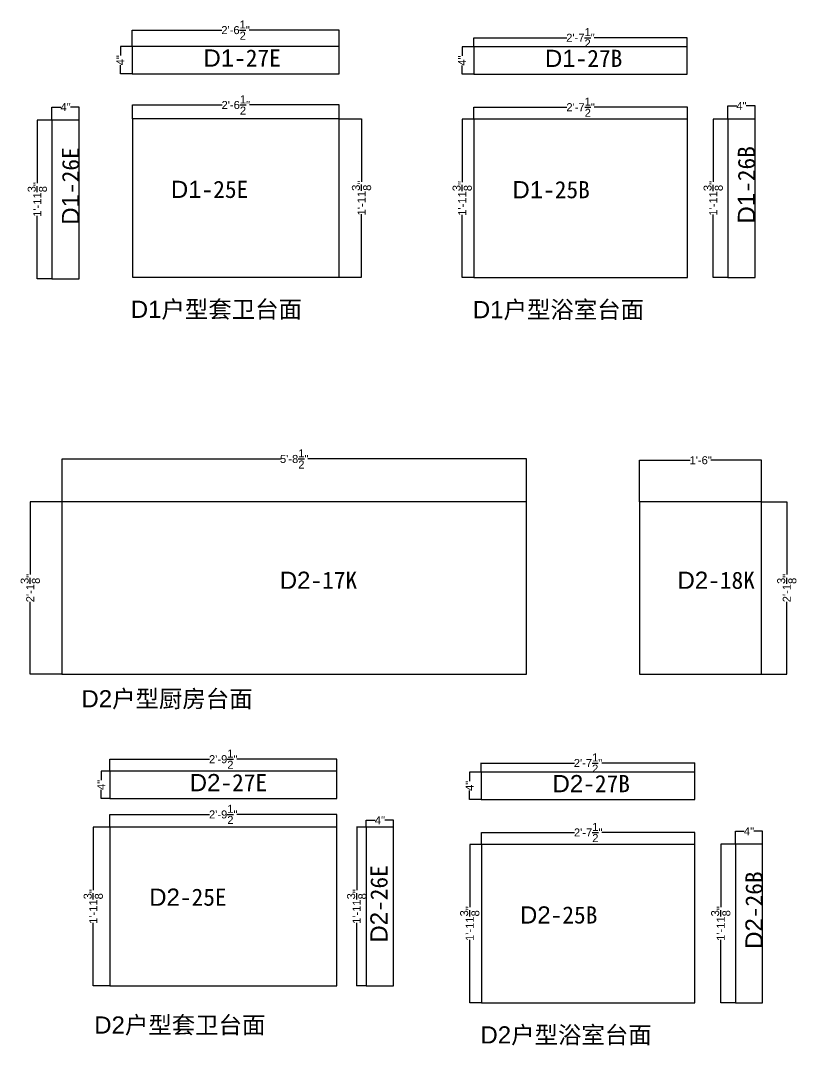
# Model space of a CAD drawing. Header units: inches. Extents: x -997106 to 39633, y -30199 to 1961.
# Drawn here: x 29152 to 32059, y -26129 to -22289 of the extents above; entities that cross this region are included whole.
import ezdxf

# ---------------------------------------------------------------- set-up
doc = ezdxf.new("R2010")
doc.units = ezdxf.units.IN
doc.header["$MEASUREMENT"] = 0
doc.layers.get('Defpoints').update_dxf_attribs({"color": 3})
doc.layers.add('编号', color=10, linetype='Continuous', plot=False)
doc.styles.get("Standard").update_dxf_attribs({"font": 'arial.ttf'})
doc.dimstyles.get("Standard").update_dxf_attribs({"dimtxt": 30, "dimasz": 1, "dimexe": 0.18, "dimexo": 0.0625, "dimgap": 0.09, "dimtad": 0, "dimtoh": 1, "dimdec": 4, "dimlfac": 0.03937, "dimzin": 0, "dimdsep": 46, "dimlunit": 4, "dimtxsty": 'Standard', "dimblk": 'ARCHTICK', "dimcen": 1, "dimadec": 0, "dimazin": 0, "dimtfac": 1, "dimtdec": 4, "dimtix": 1, "dimtofl": 0, "dimtmove": 2, "dimatfit": 3, "dimldrblk": 'ARCHTICK', "dimfxl": 1, "dimtolj": 1, "dimtzin": 0, "dimarcsym": 0})

# ---------------------------------------------------------------- blocks, each defined once
blk = doc.blocks.new('_ArchTick')
at = {"color": 0, "linetype": 'ByBlock', "const_width": 0.15}
blk.add_lwpolyline([(-0.5, -0.5), (0.5, 0.5)], dxfattribs=at)
blk = doc.blocks.new('*D464')
at = {"color": 0, "lineweight": -2, "transparency": 16777216}
for p, q in [((29307.5, -24092.4), (29307.5, -23931.2)), ((29307.5, -23931.4), (30126.6, -23931.4)), ((31047.5, -23931.4), (30228.4, -23931.4)), ((31047.5, -24092.4), (31047.5, -23931.2))]:
    blk.add_line(p, q, dxfattribs=at)
at = {"layer": 'Defpoints', "color": 0, "transparency": 16777216}
for p in [(31047.5, -23931.4), (29307.5, -24092.5), (31047.5, -24092.5)]:
    blk.add_point(p, dxfattribs=at)
at = {"color": 0, "lineweight": -2, "transparency": 16777216, "rotation": 180}
blk.add_blockref('_ArchTick', (29307.5, -23931.4), dxfattribs=at)
at = {"color": 0, "lineweight": -2, "transparency": 16777216}
blk.add_blockref('_ArchTick', (31047.5, -23931.4), dxfattribs=at)
at = {"color": 0, "transparency": 16777216, "insert": (30177.5, -23931.4), "char_height": 30, "attachment_point": 5}
blk.add_mtext('\\A1;5\'-8{\\H1x;\\S1/2;}"', dxfattribs=at)
blk = doc.blocks.new('*D465')
at = {"color": 0, "lineweight": -2, "transparency": 16777216}
for p, q in [((29307.4, -24092.5), (29188.3, -24092.5)), ((29188.5, -24092.5), (29188.5, -24363.9)), ((29188.5, -24737.5), (29188.5, -24466.1)), ((29307.4, -24737.5), (29188.3, -24737.5))]:
    blk.add_line(p, q, dxfattribs=at)
at = {"layer": 'Defpoints', "color": 0, "transparency": 16777216}
for p in [(29307.5, -24092.5), (29188.5, -24737.5), (29307.5, -24737.5)]:
    blk.add_point(p, dxfattribs=at)
at = {"color": 0, "lineweight": -2, "transparency": 16777216}
for p, rotation in [((29188.5, -24092.5), 90), ((29188.5, -24737.5), 270)]:
    blk.add_blockref('_ArchTick', p, dxfattribs=dict(at, rotation=rotation))
at = {"color": 0, "transparency": 16777216, "insert": (29188.5, -24415), "char_height": 30, "attachment_point": 5, "rotation": 90}
blk.add_mtext('\\A1;2\'-1{\\H1x;\\S3/8;}"', dxfattribs=at)
blk = doc.blocks.new('*D466')
at = {"color": 0, "lineweight": -2, "transparency": 16777216}
for p, q in [((31471.6, -24092.4), (31471.6, -23936.2)), ((31471.6, -23936.4), (31661.5, -23936.4)), ((31928.6, -23936.4), (31738.6, -23936.4)), ((31928.6, -24092.4), (31928.6, -23936.2))]:
    blk.add_line(p, q, dxfattribs=at)
at = {"layer": 'Defpoints', "color": 0, "transparency": 16777216}
for p in [(31928.6, -23936.4), (31471.6, -24092.5), (31928.6, -24092.5)]:
    blk.add_point(p, dxfattribs=at)
at = {"color": 0, "lineweight": -2, "transparency": 16777216, "rotation": 180}
blk.add_blockref('_ArchTick', (31471.6, -23936.4), dxfattribs=at)
at = {"color": 0, "lineweight": -2, "transparency": 16777216}
blk.add_blockref('_ArchTick', (31928.6, -23936.4), dxfattribs=at)
at = {"color": 0, "transparency": 16777216, "insert": (31700.1, -23936.4), "char_height": 30, "attachment_point": 5}
blk.add_mtext('\\A1;1\'-6"', dxfattribs=at)
blk = doc.blocks.new('*D467')
at = {"color": 0, "lineweight": -2, "transparency": 16777216}
for p, q in [((31928.6, -24092.5), (32023, -24092.5)), ((32022.8, -24092.5), (32022.8, -24363.9)), ((32022.8, -24737.5), (32022.8, -24466.1)), ((31928.6, -24737.5), (32023, -24737.5))]:
    blk.add_line(p, q, dxfattribs=at)
at = {"layer": 'Defpoints', "color": 0, "transparency": 16777216}
for p in [(31928.6, -24092.5), (31928.6, -24737.5), (32022.8, -24737.5)]:
    blk.add_point(p, dxfattribs=at)
at = {"color": 0, "lineweight": -2, "transparency": 16777216}
for p, rotation in [((32022.8, -24092.5), 90), ((32022.8, -24737.5), 270)]:
    blk.add_blockref('_ArchTick', p, dxfattribs=dict(at, rotation=rotation))
at = {"color": 0, "transparency": 16777216, "insert": (32022.8, -24415), "char_height": 30, "attachment_point": 5, "rotation": 90}
blk.add_mtext('\\A1;2\'-1{\\H1x;\\S3/8;}"', dxfattribs=at)
blk = doc.blocks.new('*D580')
at = {"color": 0, "lineweight": -2, "transparency": 16777216}
for p, q in [((29486, -25311.4), (29424.4, -25311.4)), ((29424.6, -25311.4), (29424.6, -25547.3)), ((29424.6, -25905.4), (29424.6, -25669.5)), ((29486, -25905.4), (29424.4, -25905.4))]:
    blk.add_line(p, q, dxfattribs=at)
at = {"layer": 'Defpoints', "color": 0, "transparency": 16777216}
for p in [(29486.1, -25311.4), (29424.6, -25905.4), (29486.1, -25905.4)]:
    blk.add_point(p, dxfattribs=at)
at = {"color": 0, "lineweight": -2, "transparency": 16777216}
for p, rotation in [((29424.6, -25311.4), 90), ((29424.6, -25905.4), 270)]:
    blk.add_blockref('_ArchTick', p, dxfattribs=dict(at, rotation=rotation))
at = {"color": 0, "transparency": 16777216, "insert": (29424.6, -25608.4), "char_height": 30, "attachment_point": 5, "rotation": 90}
blk.add_mtext('\\A1;1\'-11{\\H1x;\\S3/8;}"', dxfattribs=at)
blk = doc.blocks.new('*D581')
at = {"color": 0, "lineweight": -2, "transparency": 16777216}
for p, q in [((29486.1, -25311.4), (29486.1, -25263)), ((29486.1, -25263.2), (29860.4, -25263.2)), ((30337.1, -25263.2), (29962.7, -25263.2)), ((30337.1, -25311.4), (30337.1, -25263))]:
    blk.add_line(p, q, dxfattribs=at)
at = {"layer": 'Defpoints', "color": 0, "transparency": 16777216}
for p in [(30337.1, -25263.2), (29486.1, -25311.4), (30337.1, -25311.4)]:
    blk.add_point(p, dxfattribs=at)
at = {"color": 0, "lineweight": -2, "transparency": 16777216, "rotation": 180}
blk.add_blockref('_ArchTick', (29486.1, -25263.2), dxfattribs=at)
at = {"color": 0, "lineweight": -2, "transparency": 16777216}
blk.add_blockref('_ArchTick', (30337.1, -25263.2), dxfattribs=at)
at = {"color": 0, "transparency": 16777216, "insert": (29911.6, -25263.2), "char_height": 30, "attachment_point": 5}
blk.add_mtext('\\A1;2\'-9{\\H1x;\\S1/2;}"', dxfattribs=at)
blk = doc.blocks.new('*D582')
at = {"color": 0, "lineweight": -2, "transparency": 16777216}
for p, q in [((30447.6, -25311.4), (30447.6, -25284.8)), ((30447.6, -25284.9), (30480.6, -25284.9)), ((30549.6, -25284.9), (30516.5, -25284.9)), ((30549.6, -25311.4), (30549.6, -25284.8))]:
    blk.add_line(p, q, dxfattribs=at)
at = {"layer": 'Defpoints', "color": 0, "transparency": 16777216}
for p in [(30549.6, -25284.9), (30447.6, -25311.5), (30549.6, -25311.5)]:
    blk.add_point(p, dxfattribs=at)
at = {"color": 0, "lineweight": -2, "transparency": 16777216, "rotation": 180}
blk.add_blockref('_ArchTick', (30447.6, -25284.9), dxfattribs=at)
at = {"color": 0, "lineweight": -2, "transparency": 16777216}
blk.add_blockref('_ArchTick', (30549.6, -25284.9), dxfattribs=at)
at = {"color": 0, "transparency": 16777216, "insert": (30498.6, -25284.9), "char_height": 30, "attachment_point": 5}
blk.add_mtext('\\A1;4"', dxfattribs=at)
blk = doc.blocks.new('*D583')
at = {"color": 0, "lineweight": -2, "transparency": 16777216}
for p, q in [((30447.5, -25311.5), (30411.3, -25311.5)), ((30411.5, -25311.5), (30411.5, -25547.4)), ((30411.5, -25905.5), (30411.5, -25669.6)), ((30447.5, -25905.5), (30411.3, -25905.5))]:
    blk.add_line(p, q, dxfattribs=at)
at = {"layer": 'Defpoints', "color": 0, "transparency": 16777216}
for p in [(30447.6, -25311.5), (30411.5, -25905.5), (30447.6, -25905.5)]:
    blk.add_point(p, dxfattribs=at)
at = {"color": 0, "lineweight": -2, "transparency": 16777216}
for p, rotation in [((30411.5, -25311.5), 90), ((30411.5, -25905.5), 270)]:
    blk.add_blockref('_ArchTick', p, dxfattribs=dict(at, rotation=rotation))
at = {"color": 0, "transparency": 16777216, "insert": (30411.5, -25608.5), "char_height": 30, "attachment_point": 5, "rotation": 90}
blk.add_mtext('\\A1;1\'-11{\\H1x;\\S3/8;}"', dxfattribs=at)
blk = doc.blocks.new('*D584')
at = {"color": 0, "lineweight": -2, "transparency": 16777216}
for p, q in [((29486, -25101.6), (29454.3, -25101.6)), ((29454.4, -25101.6), (29454.4, -25134.6)), ((29454.4, -25203.6), (29454.4, -25170.5)), ((29486, -25203.6), (29454.3, -25203.6))]:
    blk.add_line(p, q, dxfattribs=at)
at = {"layer": 'Defpoints', "color": 0, "transparency": 16777216}
for p in [(29486.1, -25101.6), (29454.4, -25203.6), (29486.1, -25203.6)]:
    blk.add_point(p, dxfattribs=at)
at = {"color": 0, "lineweight": -2, "transparency": 16777216}
for p, rotation in [((29454.4, -25101.6), 90), ((29454.4, -25203.6), 270)]:
    blk.add_blockref('_ArchTick', p, dxfattribs=dict(at, rotation=rotation))
at = {"color": 0, "transparency": 16777216, "insert": (29454.4, -25152.6), "char_height": 30, "attachment_point": 5, "rotation": 90}
blk.add_mtext('\\A1;4"', dxfattribs=at)
blk = doc.blocks.new('*D585')
at = {"color": 0, "lineweight": -2, "transparency": 16777216}
for p, q in [((29486.1, -25101.5), (29486.1, -25056)), ((29486.1, -25056.2), (29860.4, -25056.2)), ((30337.1, -25056.2), (29962.7, -25056.2)), ((30337.1, -25101.5), (30337.1, -25056))]:
    blk.add_line(p, q, dxfattribs=at)
at = {"layer": 'Defpoints', "color": 0, "transparency": 16777216}
for p in [(30337.1, -25056.2), (29486.1, -25101.6), (30337.1, -25101.6)]:
    blk.add_point(p, dxfattribs=at)
at = {"color": 0, "lineweight": -2, "transparency": 16777216, "rotation": 180}
blk.add_blockref('_ArchTick', (29486.1, -25056.2), dxfattribs=at)
at = {"color": 0, "lineweight": -2, "transparency": 16777216}
blk.add_blockref('_ArchTick', (30337.1, -25056.2), dxfattribs=at)
at = {"color": 0, "transparency": 16777216, "insert": (29911.6, -25056.2), "char_height": 30, "attachment_point": 5}
blk.add_mtext('\\A1;2\'-9{\\H1x;\\S1/2;}"', dxfattribs=at)
blk = doc.blocks.new('*D646')
at = {"color": 0, "lineweight": -2, "transparency": 16777216}
for p, q in [((29571.1, -22656.7), (29571.1, -22605.1)), ((29571.1, -22605.3), (29907.4, -22605.3)), ((30346.1, -22605.3), (30009.7, -22605.3)), ((30346.1, -22656.7), (30346.1, -22605.1))]:
    blk.add_line(p, q, dxfattribs=at)
at = {"layer": 'Defpoints', "color": 0, "transparency": 16777216}
for p in [(30346.1, -22605.3), (29571.1, -22656.8), (30346.1, -22656.8)]:
    blk.add_point(p, dxfattribs=at)
at = {"color": 0, "lineweight": -2, "transparency": 16777216, "rotation": 180}
blk.add_blockref('_ArchTick', (29571.1, -22605.3), dxfattribs=at)
at = {"color": 0, "lineweight": -2, "transparency": 16777216}
blk.add_blockref('_ArchTick', (30346.1, -22605.3), dxfattribs=at)
at = {"color": 0, "transparency": 16777216, "insert": (29958.6, -22605.3), "char_height": 30, "attachment_point": 5}
blk.add_mtext('\\A1;2\'-6{\\H1x;\\S1/2;}"', dxfattribs=at)
blk = doc.blocks.new('*D647')
at = {"color": 0, "lineweight": -2, "transparency": 16777216}
for p, q in [((30346.1, -22656.8), (30429.8, -22656.8)), ((30429.6, -22656.8), (30429.6, -22892.7)), ((30429.6, -23250.8), (30429.6, -23014.9)), ((30346.1, -23250.8), (30429.8, -23250.8))]:
    blk.add_line(p, q, dxfattribs=at)
at = {"layer": 'Defpoints', "color": 0, "transparency": 16777216}
for p in [(30346.1, -22656.8), (30346.1, -23250.8), (30429.6, -23250.8)]:
    blk.add_point(p, dxfattribs=at)
at = {"color": 0, "lineweight": -2, "transparency": 16777216}
for p, rotation in [((30429.6, -22656.8), 90), ((30429.6, -23250.8), 270)]:
    blk.add_blockref('_ArchTick', p, dxfattribs=dict(at, rotation=rotation))
at = {"color": 0, "transparency": 16777216, "insert": (30429.6, -22953.8), "char_height": 30, "attachment_point": 5, "rotation": 90}
blk.add_mtext('\\A1;1\'-11{\\H1x;\\S3/8;}"', dxfattribs=at)
blk = doc.blocks.new('*D648')
at = {"color": 0, "lineweight": -2, "transparency": 16777216}
for p, q in [((29269.8, -22662.2), (29214.8, -22662.2)), ((29215, -22662.2), (29215, -22898.1)), ((29215, -23256.2), (29215, -23020.3)), ((29269.8, -23256.2), (29214.8, -23256.2))]:
    blk.add_line(p, q, dxfattribs=at)
at = {"layer": 'Defpoints', "color": 0, "transparency": 16777216}
for p in [(29269.9, -22662.2), (29215, -23256.2), (29269.9, -23256.2)]:
    blk.add_point(p, dxfattribs=at)
at = {"color": 0, "lineweight": -2, "transparency": 16777216}
for p, rotation in [((29215, -22662.2), 90), ((29215, -23256.2), 270)]:
    blk.add_blockref('_ArchTick', p, dxfattribs=dict(at, rotation=rotation))
at = {"color": 0, "transparency": 16777216, "insert": (29215, -22959.2), "char_height": 30, "attachment_point": 5, "rotation": 90}
blk.add_mtext('\\A1;1\'-11{\\H1x;\\S3/8;}"', dxfattribs=at)
blk = doc.blocks.new('*D649')
at = {"color": 0, "lineweight": -2, "transparency": 16777216}
for p, q in [((29269.9, -22662.1), (29269.9, -22612.9)), ((29269.9, -22613.1), (29303, -22613.1)), ((29371.9, -22613.1), (29338.8, -22613.1)), ((29371.9, -22662.1), (29371.9, -22612.9))]:
    blk.add_line(p, q, dxfattribs=at)
at = {"layer": 'Defpoints', "color": 0, "transparency": 16777216}
for p in [(29371.9, -22613.1), (29269.9, -22662.2), (29371.9, -22662.2)]:
    blk.add_point(p, dxfattribs=at)
at = {"color": 0, "lineweight": -2, "transparency": 16777216, "rotation": 180}
blk.add_blockref('_ArchTick', (29269.9, -22613.1), dxfattribs=at)
at = {"color": 0, "lineweight": -2, "transparency": 16777216}
blk.add_blockref('_ArchTick', (29371.9, -22613.1), dxfattribs=at)
at = {"color": 0, "transparency": 16777216, "insert": (29320.9, -22613.1), "char_height": 30, "attachment_point": 5}
blk.add_mtext('\\A1;4"', dxfattribs=at)
blk = doc.blocks.new('*D650')
at = {"color": 0, "lineweight": -2, "transparency": 16777216}
for p, q in [((29570.3, -22386.7), (29526.3, -22386.7)), ((29526.4, -22386.7), (29526.4, -22419.7)), ((29526.4, -22488.7), (29526.4, -22455.6)), ((29570.3, -22488.7), (29526.3, -22488.7))]:
    blk.add_line(p, q, dxfattribs=at)
at = {"layer": 'Defpoints', "color": 0, "transparency": 16777216}
for p in [(29570.3, -22386.7), (29526.4, -22488.7), (29570.3, -22488.7)]:
    blk.add_point(p, dxfattribs=at)
at = {"color": 0, "lineweight": -2, "transparency": 16777216}
for p, rotation in [((29526.4, -22386.7), 90), ((29526.4, -22488.7), 270)]:
    blk.add_blockref('_ArchTick', p, dxfattribs=dict(at, rotation=rotation))
at = {"color": 0, "transparency": 16777216, "insert": (29526.4, -22437.7), "char_height": 30, "attachment_point": 5, "rotation": 90}
blk.add_mtext('\\A1;4"', dxfattribs=at)
blk = doc.blocks.new('*D651')
at = {"color": 0, "lineweight": -2, "transparency": 16777216}
for p, q in [((29570.3, -22386.6), (29570.3, -22324.6)), ((29570.3, -22324.7), (29906.7, -22324.7)), ((30345.3, -22324.7), (30009, -22324.7)), ((30345.3, -22386.6), (30345.3, -22324.6))]:
    blk.add_line(p, q, dxfattribs=at)
at = {"layer": 'Defpoints', "color": 0, "transparency": 16777216}
for p in [(30345.3, -22324.7), (29570.3, -22386.7), (30345.3, -22386.7)]:
    blk.add_point(p, dxfattribs=at)
at = {"color": 0, "lineweight": -2, "transparency": 16777216, "rotation": 180}
blk.add_blockref('_ArchTick', (29570.3, -22324.7), dxfattribs=at)
at = {"color": 0, "lineweight": -2, "transparency": 16777216}
blk.add_blockref('_ArchTick', (30345.3, -22324.7), dxfattribs=at)
at = {"color": 0, "transparency": 16777216, "insert": (29957.8, -22324.7), "char_height": 30, "attachment_point": 5}
blk.add_mtext('\\A1;2\'-6{\\H1x;\\S1/2;}"', dxfattribs=at)
blk = doc.blocks.new('*D1358')
at = {"color": 0, "lineweight": -2, "transparency": 16777216}
for p, q in [((31802, -22657.8), (31746.9, -22657.8)), ((31747.1, -22657.8), (31747.1, -22893.7)), ((31747.1, -23251.8), (31747.1, -23015.9)), ((31802, -23251.8), (31746.9, -23251.8))]:
    blk.add_line(p, q, dxfattribs=at)
at = {"layer": 'Defpoints', "color": 0, "transparency": 16777216}
for p in [(31802, -22657.8), (31747.1, -23251.8), (31802, -23251.8)]:
    blk.add_point(p, dxfattribs=at)
at = {"color": 0, "lineweight": -2, "transparency": 16777216}
for p, rotation in [((31747.1, -22657.8), 90), ((31747.1, -23251.8), 270)]:
    blk.add_blockref('_ArchTick', p, dxfattribs=dict(at, rotation=rotation))
at = {"color": 0, "transparency": 16777216, "insert": (31747.1, -22954.8), "char_height": 30, "attachment_point": 5, "rotation": 90}
blk.add_mtext('\\A1;1\'-11{\\H1x;\\S3/8;}"', dxfattribs=at)
blk = doc.blocks.new('*D1359')
at = {"color": 0, "lineweight": -2, "transparency": 16777216}
for p, q in [((31802, -22657.8), (31802, -22608.5)), ((31802, -22608.7), (31835.1, -22608.7)), ((31904, -22608.7), (31871, -22608.7)), ((31904, -22657.8), (31904, -22608.5))]:
    blk.add_line(p, q, dxfattribs=at)
at = {"layer": 'Defpoints', "color": 0, "transparency": 16777216}
for p in [(31904, -22608.7), (31802, -22657.8), (31904, -22657.8)]:
    blk.add_point(p, dxfattribs=at)
at = {"color": 0, "lineweight": -2, "transparency": 16777216, "rotation": 180}
blk.add_blockref('_ArchTick', (31802, -22608.7), dxfattribs=at)
at = {"color": 0, "lineweight": -2, "transparency": 16777216}
blk.add_blockref('_ArchTick', (31904, -22608.7), dxfattribs=at)
at = {"color": 0, "transparency": 16777216, "insert": (31853, -22608.7), "char_height": 30, "attachment_point": 5}
blk.add_mtext('\\A1;4"', dxfattribs=at)
blk = doc.blocks.new('*D1360')
at = {"color": 0, "lineweight": -2, "transparency": 16777216}
for p, q in [((30850.5, -22658), (30850.5, -22613.3)), ((30850.5, -22613.5), (31199.4, -22613.5)), ((31650.5, -22613.5), (31301.7, -22613.5)), ((31650.5, -22658), (31650.5, -22613.3))]:
    blk.add_line(p, q, dxfattribs=at)
at = {"layer": 'Defpoints', "color": 0, "transparency": 16777216}
for p in [(31650.5, -22613.5), (30850.5, -22658.1), (31650.5, -22658.1)]:
    blk.add_point(p, dxfattribs=at)
at = {"color": 0, "lineweight": -2, "transparency": 16777216, "rotation": 180}
blk.add_blockref('_ArchTick', (30850.5, -22613.5), dxfattribs=at)
at = {"color": 0, "lineweight": -2, "transparency": 16777216}
blk.add_blockref('_ArchTick', (31650.5, -22613.5), dxfattribs=at)
at = {"color": 0, "transparency": 16777216, "insert": (31250.5, -22613.5), "char_height": 30, "attachment_point": 5}
blk.add_mtext('\\A1;2\'-7{\\H1x;\\S1/2;}"', dxfattribs=at)
blk = doc.blocks.new('*D1361')
at = {"color": 0, "lineweight": -2, "transparency": 16777216}
for p, q in [((30850.5, -22658.1), (30806.5, -22658.1)), ((30806.7, -22658.1), (30806.7, -22894)), ((30806.7, -23252.1), (30806.7, -23016.2)), ((30850.5, -23252.1), (30806.5, -23252.1))]:
    blk.add_line(p, q, dxfattribs=at)
at = {"layer": 'Defpoints', "color": 0, "transparency": 16777216}
for p in [(30850.5, -22658.1), (30806.7, -23252.1), (30850.5, -23252.1)]:
    blk.add_point(p, dxfattribs=at)
at = {"color": 0, "lineweight": -2, "transparency": 16777216}
for p, rotation in [((30806.7, -22658.1), 90), ((30806.7, -23252.1), 270)]:
    blk.add_blockref('_ArchTick', p, dxfattribs=dict(at, rotation=rotation))
at = {"color": 0, "transparency": 16777216, "insert": (30806.7, -22955.1), "char_height": 30, "attachment_point": 5, "rotation": 90}
blk.add_mtext('\\A1;1\'-11{\\H1x;\\S3/8;}"', dxfattribs=at)
blk = doc.blocks.new('*D1362')
at = {"color": 0, "lineweight": -2, "transparency": 16777216}
for p, q in [((30849.7, -22387.9), (30806.1, -22387.9)), ((30806.2, -22387.9), (30806.2, -22421)), ((30806.2, -22489.9), (30806.2, -22456.9)), ((30849.7, -22489.9), (30806.1, -22489.9))]:
    blk.add_line(p, q, dxfattribs=at)
at = {"layer": 'Defpoints', "color": 0, "transparency": 16777216}
for p in [(30849.8, -22387.9), (30806.2, -22489.9), (30849.8, -22489.9)]:
    blk.add_point(p, dxfattribs=at)
at = {"color": 0, "lineweight": -2, "transparency": 16777216}
for p, rotation in [((30806.2, -22387.9), 90), ((30806.2, -22489.9), 270)]:
    blk.add_blockref('_ArchTick', p, dxfattribs=dict(at, rotation=rotation))
at = {"color": 0, "transparency": 16777216, "insert": (30806.2, -22438.9), "char_height": 30, "attachment_point": 5, "rotation": 90}
blk.add_mtext('\\A1;4"', dxfattribs=at)
blk = doc.blocks.new('*D1363')
at = {"color": 0, "lineweight": -2, "transparency": 16777216}
for p, q in [((30849.8, -22387.9), (30849.8, -22353.1)), ((30849.8, -22353.3), (31198.6, -22353.3)), ((31649.8, -22353.3), (31300.9, -22353.3)), ((31649.8, -22387.9), (31649.8, -22353.1))]:
    blk.add_line(p, q, dxfattribs=at)
at = {"layer": 'Defpoints', "color": 0, "transparency": 16777216}
for p in [(30849.8, -22387.9), (31649.8, -22353.3), (31649.8, -22387.9)]:
    blk.add_point(p, dxfattribs=at)
at = {"color": 0, "lineweight": -2, "transparency": 16777216, "rotation": 180}
blk.add_blockref('_ArchTick', (30849.8, -22353.3), dxfattribs=at)
at = {"color": 0, "lineweight": -2, "transparency": 16777216}
blk.add_blockref('_ArchTick', (31649.8, -22353.3), dxfattribs=at)
at = {"color": 0, "transparency": 16777216, "insert": (31249.8, -22353.3), "char_height": 30, "attachment_point": 5}
blk.add_mtext('\\A1;2\'-7{\\H1x;\\S1/2;}"', dxfattribs=at)
blk = doc.blocks.new('*D1418')
at = {"color": 0, "lineweight": -2, "transparency": 16777216}
for p, q in [((31830.4, -25375.1), (31775.3, -25375.1)), ((31775.5, -25375.1), (31775.5, -25611)), ((31775.5, -25969.1), (31775.5, -25733.2)), ((31830.4, -25969.1), (31775.3, -25969.1))]:
    blk.add_line(p, q, dxfattribs=at)
at = {"layer": 'Defpoints', "color": 0, "transparency": 16777216}
for p in [(31830.4, -25375.1), (31775.5, -25969.1), (31830.4, -25969.1)]:
    blk.add_point(p, dxfattribs=at)
at = {"color": 0, "lineweight": -2, "transparency": 16777216}
for p, rotation in [((31775.5, -25375.1), 90), ((31775.5, -25969.1), 270)]:
    blk.add_blockref('_ArchTick', p, dxfattribs=dict(at, rotation=rotation))
at = {"color": 0, "transparency": 16777216, "insert": (31775.5, -25672.1), "char_height": 30, "attachment_point": 5, "rotation": 90}
blk.add_mtext('\\A1;1\'-11{\\H1x;\\S3/8;}"', dxfattribs=at)
blk = doc.blocks.new('*D1419')
at = {"color": 0, "lineweight": -2, "transparency": 16777216}
for p, q in [((31830.4, -25375), (31830.4, -25325.8)), ((31830.4, -25326), (31863.5, -25326)), ((31932.4, -25326), (31899.4, -25326)), ((31932.4, -25375), (31932.4, -25325.8))]:
    blk.add_line(p, q, dxfattribs=at)
at = {"layer": 'Defpoints', "color": 0, "transparency": 16777216}
for p in [(31932.4, -25326), (31830.4, -25375.1), (31932.4, -25375.1)]:
    blk.add_point(p, dxfattribs=at)
at = {"color": 0, "lineweight": -2, "transparency": 16777216, "rotation": 180}
blk.add_blockref('_ArchTick', (31830.4, -25326), dxfattribs=at)
at = {"color": 0, "lineweight": -2, "transparency": 16777216}
blk.add_blockref('_ArchTick', (31932.4, -25326), dxfattribs=at)
at = {"color": 0, "transparency": 16777216, "insert": (31881.4, -25326), "char_height": 30, "attachment_point": 5}
blk.add_mtext('\\A1;4"', dxfattribs=at)
blk = doc.blocks.new('*D1420')
at = {"color": 0, "lineweight": -2, "transparency": 16777216}
for p, q in [((30878.9, -25375.3), (30878.9, -25330.6)), ((30878.9, -25330.8), (31227.8, -25330.8)), ((31678.9, -25330.8), (31330.1, -25330.8)), ((31678.9, -25375.3), (31678.9, -25330.6))]:
    blk.add_line(p, q, dxfattribs=at)
at = {"layer": 'Defpoints', "color": 0, "transparency": 16777216}
for p in [(31678.9, -25330.8), (30878.9, -25375.3), (31678.9, -25375.3)]:
    blk.add_point(p, dxfattribs=at)
at = {"color": 0, "lineweight": -2, "transparency": 16777216, "rotation": 180}
blk.add_blockref('_ArchTick', (30878.9, -25330.8), dxfattribs=at)
at = {"color": 0, "lineweight": -2, "transparency": 16777216}
blk.add_blockref('_ArchTick', (31678.9, -25330.8), dxfattribs=at)
at = {"color": 0, "transparency": 16777216, "insert": (31278.9, -25330.8), "char_height": 30, "attachment_point": 5}
blk.add_mtext('\\A1;2\'-7{\\H1x;\\S1/2;}"', dxfattribs=at)
blk = doc.blocks.new('*D1421')
at = {"color": 0, "lineweight": -2, "transparency": 16777216}
for p, q in [((30878.9, -25375.3), (30834.9, -25375.3)), ((30835.1, -25375.3), (30835.1, -25611.2)), ((30835.1, -25969.3), (30835.1, -25733.4)), ((30878.9, -25969.3), (30834.9, -25969.3))]:
    blk.add_line(p, q, dxfattribs=at)
at = {"layer": 'Defpoints', "color": 0, "transparency": 16777216}
for p in [(30878.9, -25375.3), (30835.1, -25969.3), (30878.9, -25969.3)]:
    blk.add_point(p, dxfattribs=at)
at = {"color": 0, "lineweight": -2, "transparency": 16777216}
for p, rotation in [((30835.1, -25375.3), 90), ((30835.1, -25969.3), 270)]:
    blk.add_blockref('_ArchTick', p, dxfattribs=dict(at, rotation=rotation))
at = {"color": 0, "transparency": 16777216, "insert": (30835.1, -25672.3), "char_height": 30, "attachment_point": 5, "rotation": 90}
blk.add_mtext('\\A1;1\'-11{\\H1x;\\S3/8;}"', dxfattribs=at)
blk = doc.blocks.new('*D1422')
at = {"color": 0, "lineweight": -2, "transparency": 16777216}
for p, q in [((30878.1, -25105.2), (30834.5, -25105.2)), ((30834.7, -25105.2), (30834.7, -25138.3)), ((30834.7, -25207.2), (30834.7, -25174.1)), ((30878.1, -25207.2), (30834.5, -25207.2))]:
    blk.add_line(p, q, dxfattribs=at)
at = {"layer": 'Defpoints', "color": 0, "transparency": 16777216}
for p in [(30878.2, -25105.2), (30834.7, -25207.2), (30878.2, -25207.2)]:
    blk.add_point(p, dxfattribs=at)
at = {"color": 0, "lineweight": -2, "transparency": 16777216}
for p, rotation in [((30834.7, -25105.2), 90), ((30834.7, -25207.2), 270)]:
    blk.add_blockref('_ArchTick', p, dxfattribs=dict(at, rotation=rotation))
at = {"color": 0, "transparency": 16777216, "insert": (30834.7, -25156.2), "char_height": 30, "attachment_point": 5, "rotation": 90}
blk.add_mtext('\\A1;4"', dxfattribs=at)
blk = doc.blocks.new('*D1423')
at = {"color": 0, "lineweight": -2, "transparency": 16777216}
for p, q in [((30878.2, -25105.1), (30878.2, -25070.4)), ((30878.2, -25070.6), (31227, -25070.6)), ((31678.2, -25070.6), (31329.4, -25070.6)), ((31678.2, -25105.1), (31678.2, -25070.4))]:
    blk.add_line(p, q, dxfattribs=at)
at = {"layer": 'Defpoints', "color": 0, "transparency": 16777216}
for p in [(31678.2, -25070.6), (30878.2, -25105.2), (31678.2, -25105.2)]:
    blk.add_point(p, dxfattribs=at)
at = {"color": 0, "lineweight": -2, "transparency": 16777216, "rotation": 180}
blk.add_blockref('_ArchTick', (30878.2, -25070.6), dxfattribs=at)
at = {"color": 0, "lineweight": -2, "transparency": 16777216}
blk.add_blockref('_ArchTick', (31678.2, -25070.6), dxfattribs=at)
at = {"color": 0, "transparency": 16777216, "insert": (31278.2, -25070.6), "char_height": 30, "attachment_point": 5}
blk.add_mtext('\\A1;2\'-7{\\H1x;\\S1/2;}"', dxfattribs=at)

msp = doc.modelspace()

# ---------------------------------------------------------------- linework, layer by layer
for points in [[(29570.32245, -22488.65662), (30345.32245, -22488.65662), (30345.32245, -22386.65662), (29570.32245, -22386.65662)], [(30849.7847, -22489.93588), (31649.7847, -22489.93588), (31649.7847, -22387.93588), (30849.7847, -22387.93588)], [(29571.05574, -23250.78899), (30346.05574, -23250.78899), (30346.05574, -22656.78899), (29571.05574, -22656.78899)], [(29269.89808, -23256.20047), (29371.89808, -23256.20047), (29371.89808, -22662.20047), (29269.89808, -22662.20047)], [(30850.51798, -23252.06826), (31650.51798, -23252.06826), (31650.51798, -22658.06826), (30850.51798, -22658.06826)], [(31802.02387, -23251.82176), (31904.02387, -23251.82176), (31904.02387, -22657.82176), (31802.02387, -22657.82176)], [(29307.4591, -24737.47319), (31047.4591, -24737.47319), (31047.4591, -24092.47319), (29307.4591, -24092.47319)], [(31471.57325, -24737.47319), (31928.57325, -24737.47319), (31928.57325, -24092.47319), (31471.57325, -24092.47319)], [(29486.07015, -25203.55281), (30337.07015, -25203.55281), (30337.07015, -25101.55281), (29486.07015, -25101.55281)], [(30878.19746, -25207.18751), (31678.19746, -25207.18751), (31678.19746, -25105.18751), (30878.19746, -25105.18751)], [(29486.07015, -25905.41734), (30337.07015, -25905.41734), (30337.07015, -25311.41734), (29486.07015, -25311.41734)], [(30447.5772, -25905.48257), (30549.5772, -25905.48257), (30549.5772, -25311.48257), (30447.5772, -25311.48257)], [(30878.93074, -25969.31988), (31678.93074, -25969.31988), (31678.93074, -25375.31988), (30878.93074, -25375.31988)], [(31830.43663, -25969.07339), (31932.43663, -25969.07339), (31932.43663, -25375.07339), (31830.43663, -25375.07339)]]:
    msp.add_lwpolyline(points, close=True)

# ---------------------------------------------------------------- texts
at = {"char_height": 64.3508622, "attachment_point": 1}
for s, insert in [('D1{\\fSimSun|b0|i0|c134|p2;户型套卫台面}', (29565.07404, -23338.50585)), ('D1{\\fSimSun|b0|i0|c134|p2;户型浴室台面}', (30846.71275, -23339.78511)), ('D2{\\fSimSun|b0|i0|c134|p2;户型厨房台面}', (29380.2265, -24797.74193)), ('D2{\\fSimSun|b0|i0|c134|p2;户型套卫台面}', (29428.1698, -26020.03801)), ('D2{\\fSimSun|b0|i0|c134|p2;户型浴室台面}', (30875.12551, -26057.03674))]:
    msp.add_mtext(s, dxfattribs=dict(at, insert=insert))
at = {"layer": '编号', "char_height": 64.3508622, "attachment_point": 1}
for s, insert in [('D1{\\fSimSun|b0|i0|c134|p2;-27E}', (29837.332, -22397.1035)), ('D1{\\fSimSun|b0|i0|c134|p2;-27B}', (31116.79424, -22398.38276)), ('D1{\\fSimSun|b0|i0|c134|p2;-25E}', (29715.39995, -22889.17476)), ('D1{\\fSimSun|b0|i0|c134|p2;-25B}', (30994.86219, -22890.45402)), ('D2{\\fSimSun|b0|i0|c134|p2;-17K}', (30123.27928, -24353.64821)), ('D2{\\fSimSun|b0|i0|c134|p2;-18K}', (31613.33632, -24353.64821)), ('D2{\\fSimSun|b0|i0|c134|p2;-27B}', (31145.207, -25115.63439)), ('D2{\\fSimSun|b0|i0|c134|p2;-25E}', (29634.1912, -25541.0277)), ('D2{\\fSimSun|b0|i0|c134|p2;-25B}', (31023.27495, -25607.70565))]:
    msp.add_mtext(s, dxfattribs=dict(at, insert=insert))
at = {"layer": '编号', "char_height": 64.3508622, "attachment_point": 1, "rotation": 90}
for s, insert in [('D1{\\fSimSun|b0|i0|c134|p2;-26E}', (29307.28385, -23053.8698)), ('D1{\\fSimSun|b0|i0|c134|p2;-26B}', (31839.40964, -23049.49109)), ('D2{\\fSimSun|b0|i0|c134|p2;-26E}', (30462.75838, -25743.51686)), ('D2{\\fSimSun|b0|i0|c134|p2;-26B}', (31867.8224, -25766.74272))]:
    msp.add_mtext(s, dxfattribs=dict(at, insert=insert))
at = {"layer": '编号', "insert": (29785.96267, -25111.87188), "char_height": 64.3508622, "width": 288.8125473, "attachment_point": 1}
msp.add_mtext('D2{\\fSimSun|b0|i0|c134|p2;-27E}', dxfattribs=at)

# ---------------------------------------------------------------- dimensions: what is measured, and where the dimension line sits
for base, p1, p2, picture, middle in [((30345.322451333, -22324.7386305326), (29570.322451333, -22386.6566184048), (30345.322451333, -22386.6566184048), '*D651', (29957.822451333, -22324.7386305326)), ((31649.7847, -22353.30744), (30849.7847, -22387.93588), (31649.7847, -22387.93588), '*D1363', (31249.7847, -22353.30744)), ((30346.0557376482, -22605.2535332185), (29571.0557376482, -22656.7889905513), (30346.0557376482, -22656.7889905513), '*D646', (29958.5557376482, -22605.2535332185)), ((31650.51798, -22613.50143), (30850.51798, -22658.06826), (31650.51798, -22658.06826), '*D1360', (31250.51798, -22613.50143)), ((29371.89808, -22613.09961), (29269.89808, -22662.20047), (29371.89808, -22662.20047), '*D649', (29320.89808, -22613.09961)), ((31904.02387, -22608.7209), (31802.02387, -22657.82176), (31904.02387, -22657.82176), '*D1359', (31853.02387, -22608.7209)), ((31047.4591, -23931.41043), (29307.4591, -24092.47319), (31047.4591, -24092.47319), '*D464', (30177.4591, -23931.41043)), ((31928.57325, -23936.37377), (31471.57325, -24092.47319), (31928.57325, -24092.47319), '*D466', (31700.07325, -23936.37377)), ((30337.07015, -25056.18126), (29486.07015, -25101.55281), (30337.07015, -25101.55281), '*D585', (29911.57015, -25056.18126)), ((31678.19746, -25070.55907), (30878.19746, -25105.18751), (31678.19746, -25105.18751), '*D1423', (31278.19746, -25070.55907)), ((30337.07015, -25263.15724), (29486.07015, -25311.41734), (30337.07015, -25311.41734), '*D581', (29911.57015, -25263.15724)), ((30549.5772, -25284.93481), (30447.5772, -25311.48257), (30549.5772, -25311.48257), '*D582', (30498.5772, -25284.93481)), ((31678.93074, -25330.75306), (30878.93074, -25375.31988), (31678.93074, -25375.31988), '*D1420', (31278.93074, -25330.75306)), ((31932.43663, -25325.97253), (31830.43663, -25375.07339), (31932.43663, -25375.07339), '*D1419', (31881.43663, -25325.97253))]:
    dim = msp.add_linear_dim(base=base, p1=p1, p2=p2, dimstyle='Standard')
    dim.commit()
    dim.dimension.update_dxf_attribs({"geometry": picture, "text_midpoint": middle})
for base, p1, p2, picture, middle in [((29526.43445, -22488.65662), (29570.32245, -22386.65662), (29570.32245, -22488.65662), '*D650', (29526.43445, -22437.65662)), ((30806.24894, -22489.93588), (30849.7847, -22387.93588), (30849.7847, -22489.93588), '*D1362', (30806.24894, -22438.93588)), ((30429.60337, -23250.78899), (30346.05574, -22656.78899), (30346.05574, -23250.78899), '*D647', (30429.60337, -22953.78899)), ((29214.95239, -23256.20047), (29269.89808, -22662.20047), (29269.89808, -23256.20047), '*D648', (29214.95239, -22959.20047)), ((30806.69837, -23252.06826), (30850.51798, -22658.06826), (30850.51798, -23252.06826), '*D1361', (30806.69837, -22955.06826)), ((31747.07818, -23251.82176), (31802.02387, -22657.82176), (31802.02387, -23251.82176), '*D1358', (31747.07818, -22954.82176)), ((29188.4505006838, -24737.473191931), (29307.4590950725, -24092.473191931), (29307.4590950725, -24737.473191931), '*D465', (29188.4505006838, -24414.973191931)), ((32022.8232251845, -24737.473191931), (31928.5732455597, -24092.473191931), (31928.5732455597, -24737.473191931), '*D467', (32022.8232251844, -24414.973191931)), ((29454.43092, -25203.55281), (29486.07015, -25101.55281), (29486.07015, -25203.55281), '*D584', (29454.43092, -25152.55281)), ((30834.6617, -25207.18751), (30878.19746, -25105.18751), (30878.19746, -25207.18751), '*D1422', (30834.6617, -25156.18751)), ((29424.60413, -25905.41734), (29486.07015, -25311.41734), (29486.07015, -25905.41734), '*D580', (29424.60413, -25608.41734)), ((30411.47164, -25905.48257), (30447.5772, -25311.48257), (30447.5772, -25905.48257), '*D583', (30411.47164, -25608.48257)), ((30835.11113, -25969.31988), (30878.93074, -25375.31988), (30878.93074, -25969.31988), '*D1421', (30835.11113, -25672.31988)), ((31775.49094, -25969.07339), (31830.43663, -25375.07339), (31830.43663, -25969.07339), '*D1418', (31775.49094, -25672.07339))]:
    dim = msp.add_linear_dim(base=base, p1=p1, p2=p2, angle=90, dimstyle='Standard')
    dim.commit()
    dim.dimension.update_dxf_attribs({"geometry": picture, "text_midpoint": middle})

doc.saveas('drawing.dxf')
